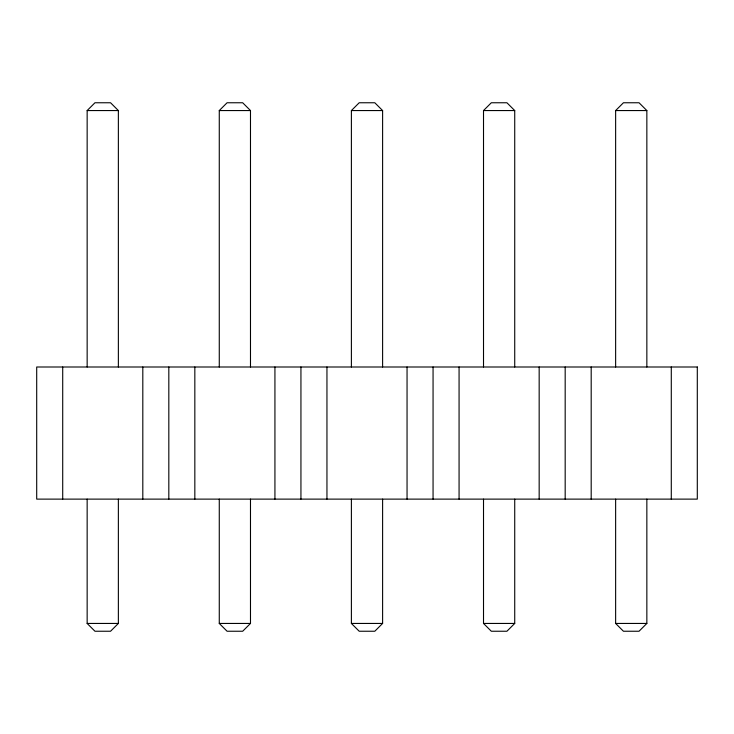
<?xml version="1.0" encoding="UTF-8"?>
<svg xmlns="http://www.w3.org/2000/svg" width="734" height="734" viewBox="0 0 734 734"><rect width="100%" height="100%" fill="white"/><g stroke="black" fill="none" stroke-linecap="round" stroke-linejoin="round"><path stroke-width="1.1" d="M87.153 367L87.153 110.559L94.961 102.76L110.559 102.76L118.367 110.559L118.367 367M219.273 367L219.273 110.559L227.081 102.76L242.679 102.76L250.487 110.559L250.487 367M351.393 367L351.393 110.559L359.201 102.76L374.799 102.76L382.607 110.559L382.607 367M483.513 367L483.513 110.559L491.321 102.76L506.919 102.76L514.727 110.559L514.727 367M615.633 367L615.633 110.559L623.441 102.76L639.039 102.76L646.847 110.559L646.847 367M118.367 499.12L118.367 623.441L110.559 631.24L94.961 631.24L87.153 623.441L87.153 499.12M250.487 499.12L250.487 623.441L242.679 631.24L227.081 631.24L219.273 623.441L219.273 499.12M382.607 499.12L382.607 623.441L374.799 631.24L359.201 631.24L351.393 623.441L351.393 499.12M514.727 499.12L514.727 623.441L506.919 631.24L491.321 631.24L483.513 623.441L483.513 499.12M646.847 499.12L646.847 623.441L639.039 631.24L623.441 631.24L615.633 623.441L615.633 499.12M87.153 110.559L118.367 110.559M219.273 110.559L250.487 110.559M351.393 110.559L382.607 110.559M483.513 110.559L514.727 110.559M615.633 110.559L646.847 110.559M87.153 623.441L118.367 623.441M219.273 623.441L250.487 623.441M351.393 623.441L382.607 623.441M483.513 623.441L514.727 623.441M615.633 623.441L646.847 623.441M671.289 367L671.289 499.12M591.191 367L591.191 499.12M565.18 367L565.18 499.12M539.169 367L539.169 499.12M459.071 367L459.071 499.12M433.06 367L433.06 499.12M407.049 367L407.049 499.12M326.951 367L326.951 499.12M300.94 367L300.94 499.12M274.929 367L274.929 499.12M194.831 367L194.831 499.12M168.82 367L168.82 499.12M142.809 367L142.809 499.12M62.711 367L62.711 499.12M697.3 367L36.7 367L36.7 499.12L697.3 499.12L697.3 367"/></g></svg>
